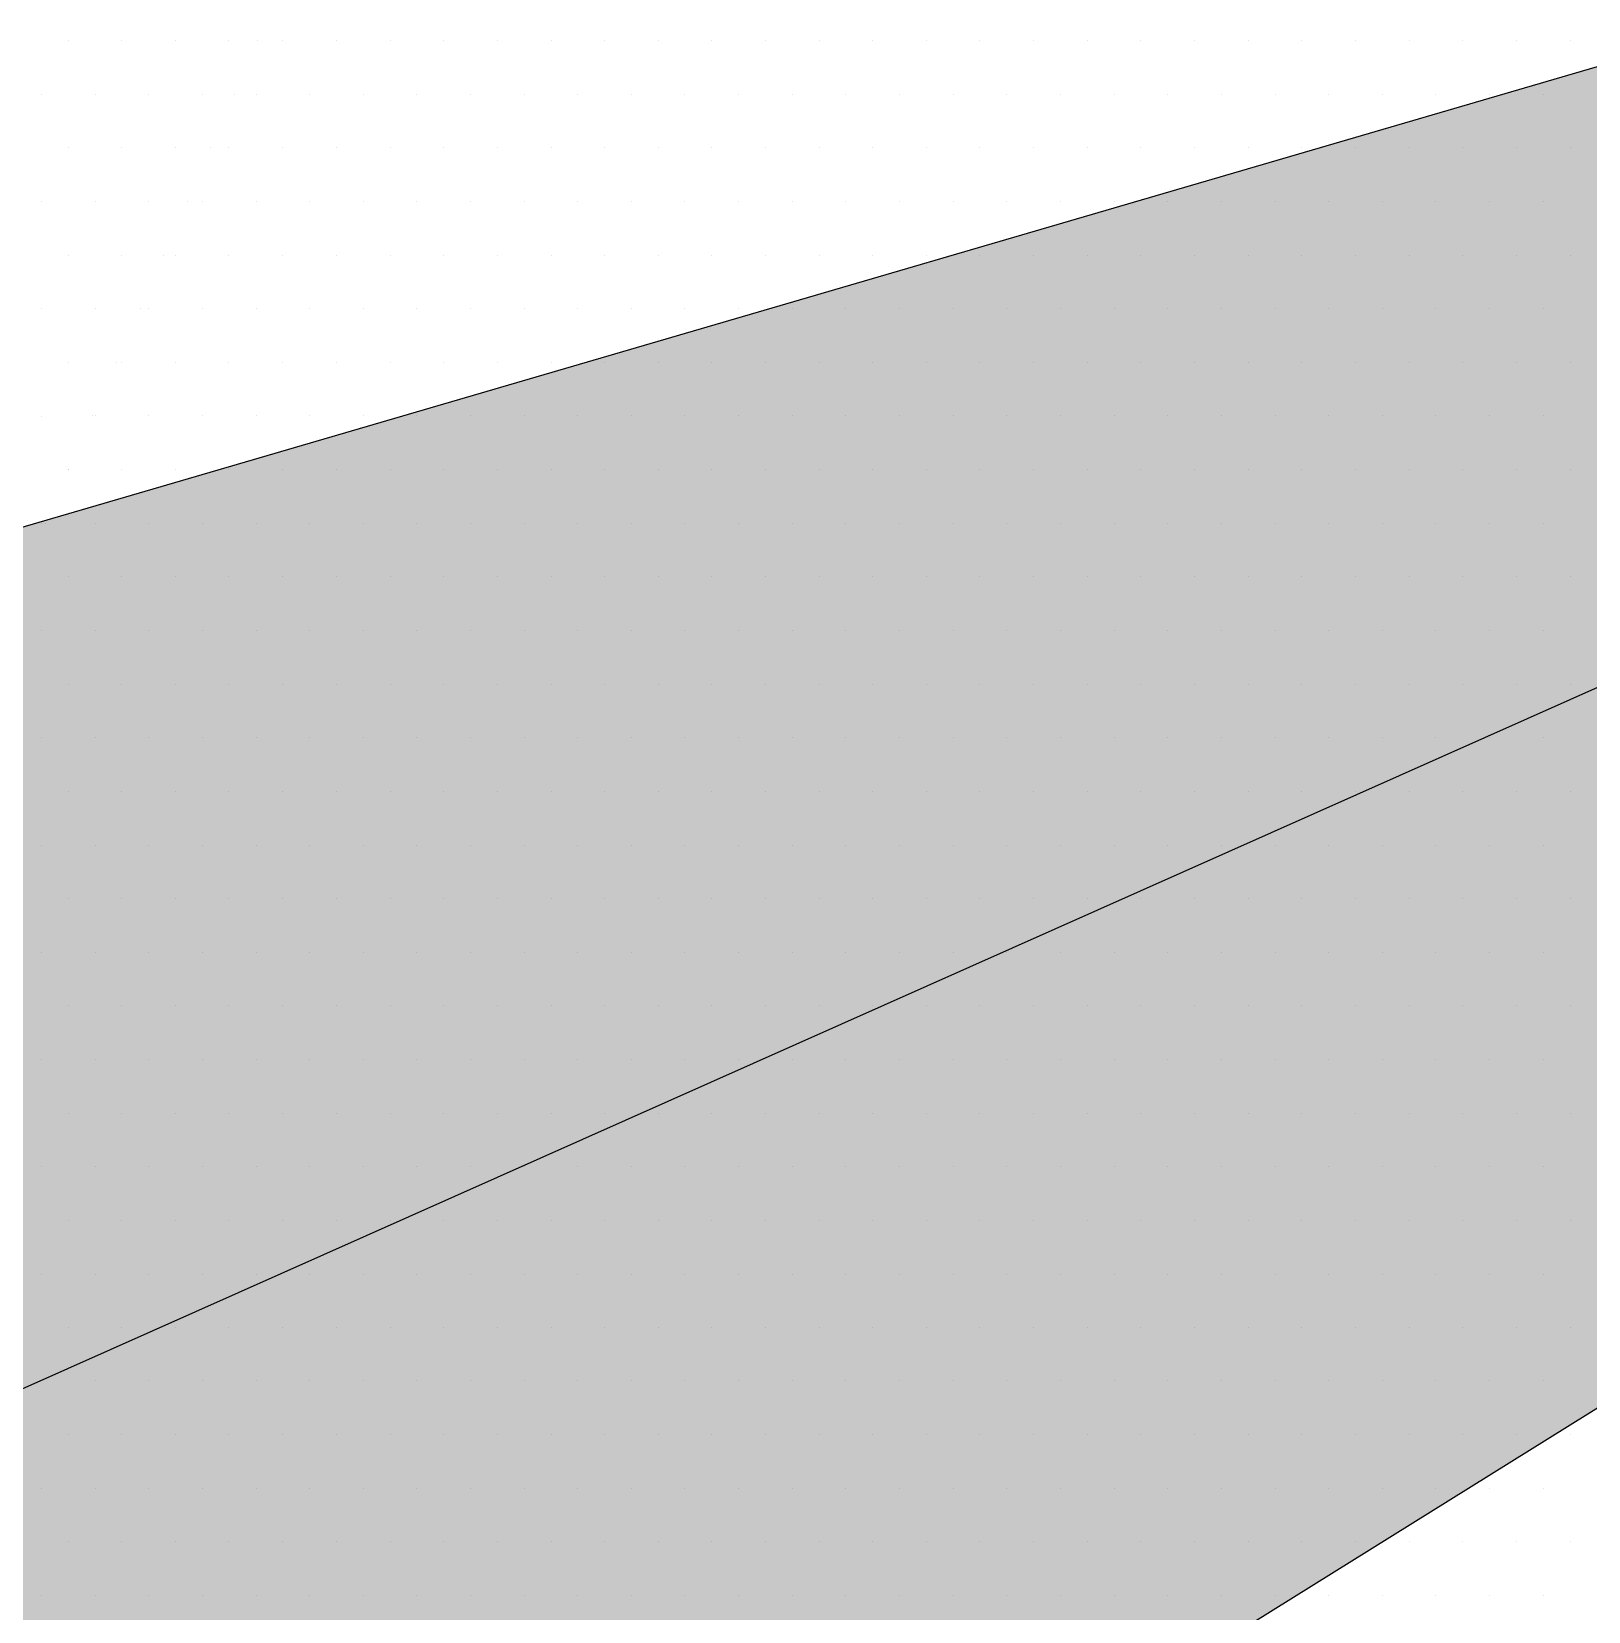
# Model space of a CAD drawing. Header units: metres. Extents: x 9606 to 9900, y 4805 to 4952.
# Drawn here: x 9865.875 to 9866.408, y 4853.066 to 4853.607 of the extents above; entities that cross this region are included whole.
import ezdxf

# ---------------------------------------------------------------- set-up
doc = ezdxf.new("R2010")
doc.units = ezdxf.units.M
doc.header["$LTSCALE"] = 2
doc.linetypes.add('CACHEX2', pattern=[0.75, 0.5, -0.25])
for name, color, linetype in [('CARTOUCHE', 7, 'Continuous'), ('LOGO', 4, 'Continuous'), ('rosace', 7, 'Continuous')]:
    doc.layers.add(name, color=color, linetype=linetype)

# ---------------------------------------------------------------- blocks, each defined once
blk = doc.blocks.new('A$C715108E3')
at = {"layer": 'LOGO', "color": 131}
for p, q in [((-4.2412, -8.1026), (-4.2412, -8.1026)), ((-4.1491, -8.1026), (-4.1491, -8.1026)), ((-4.0571, -8.1026), (-4.0571, -8.1026)), ((-3.9659, -8.1026), (-3.9659, -8.1026)), ((-3.9164, -8.1026), (-3.9164, -8.1026)), ((-3.8738, -8.1026), (-3.8738, -8.1026)), ((-3.782, -8.1026), (-3.782, -8.1026)), ((-3.6905, -8.1026), (-3.6905, -8.1026)), ((-3.5987, -8.1026), (-3.5987, -8.1026)), ((-3.5069, -8.1026), (-3.5069, -8.1026)), ((-3.415, -8.1026), (-3.415, -8.1026)), ((-3.3236, -8.1026), (-3.3236, -8.1026)), ((-3.2318, -8.1026), (-3.2318, -8.1026)), ((-3.1399, -8.1026), (-3.1399, -8.1026)), ((-3.0485, -8.1026), (-3.0485, -8.1026)), ((-2.9566, -8.1026), (-2.9566, -8.1026)), ((-2.8648, -8.1026), (-2.8648, -8.1026)), ((-2.7733, -8.1026), (-2.7733, -8.1026)), ((-2.6815, -8.1026), (-2.6815, -8.1026)), ((-2.5895, -8.1026), (-2.5895, -8.1026)), ((-2.4975, -8.1026), (-2.4975, -8.1026)), ((-2.4062, -8.1026), (-2.4062, -8.1026)), ((-2.3142, -8.1026), (-2.3142, -8.1026)), ((-2.2223, -8.1026), (-2.2223, -8.1026)), ((-2.1309, -8.1026), (-2.1309, -8.1026)), ((-2.0391, -8.1026), (-2.0391, -8.1026)), ((-1.9472, -8.1026), (-1.9472, -8.1026)), ((-1.8558, -8.1026), (-1.8558, -8.1026)), ((-1.7639, -8.1026), (-1.7639, -8.1026)), ((-1.6721, -8.1026), (-1.6721, -8.1026)), ((-4.2867, -8.1941), (-4.2867, -8.1941)), ((-4.1947, -8.1941), (-4.1947, -8.1941)), ((-4.1034, -8.1941), (-4.1034, -8.1941)), ((-4.0114, -8.1941), (-4.0114, -8.1941)), ((-3.9567, -8.1941), (-3.9567, -8.1941)), ((-3.9196, -8.1941), (-3.9196, -8.1941)), ((-3.8283, -8.1941), (-3.8283, -8.1941)), ((-3.7363, -8.1941), (-3.7363, -8.1941)), ((-3.6444, -8.1941), (-3.6444, -8.1941)), ((-3.5526, -8.1941), (-3.5526, -8.1941)), ((-3.4611, -8.1941), (-3.4611, -8.1941)), ((-3.3693, -8.1941), (-3.3693, -8.1941)), ((-3.2775, -8.1941), (-3.2775, -8.1941)), ((-3.186, -8.1941), (-3.186, -8.1941)), ((-3.0942, -8.1941), (-3.0942, -8.1941)), ((-3.0024, -8.1941), (-3.0024, -8.1941)), ((-2.9109, -8.1941), (-2.9109, -8.1941)), ((-2.8191, -8.1941), (-2.8191, -8.1941)), ((-2.727, -8.1941), (-2.727, -8.1941)), ((-2.6358, -8.1941), (-2.6358, -8.1941)), ((-2.5439, -8.1941), (-2.5439, -8.1941)), ((-2.4519, -8.1941), (-2.4519, -8.1941)), ((-2.3599, -8.1941), (-2.3599, -8.1941)), ((-2.2686, -8.1941), (-2.2686, -8.1941)), ((-2.1766, -8.1941), (-2.1766, -8.1941)), ((-2.085, -8.1941), (-2.085, -8.1941)), ((-1.9933, -8.1941), (-1.9933, -8.1941)), ((-1.9015, -8.1941), (-1.9015, -8.1941)), ((-1.8097, -8.1941), (-1.8097, -8.1941)), ((-1.7182, -8.1941), (-1.7182, -8.1941)), ((-4.2412, -8.2855), (-4.2412, -8.2855)), ((-4.1491, -8.2855), (-4.1491, -8.2855)), ((-4.0571, -8.2855), (-4.0571, -8.2855)), ((-3.997, -8.2855), (-3.997, -8.2855)), ((-3.9659, -8.2855), (-3.9659, -8.2855)), ((-3.8738, -8.2855), (-3.8738, -8.2855)), ((-3.782, -8.2855), (-3.782, -8.2855)), ((-3.6905, -8.2855), (-3.6905, -8.2855)), ((-3.5987, -8.2855), (-3.5987, -8.2855)), ((-3.5069, -8.2855), (-3.5069, -8.2855)), ((-3.415, -8.2855), (-3.415, -8.2855)), ((-3.3236, -8.2855), (-3.3236, -8.2855)), ((-3.2318, -8.2855), (-3.2318, -8.2855)), ((-3.1399, -8.2855), (-3.1399, -8.2855)), ((-3.0485, -8.2855), (-3.0485, -8.2855)), ((-2.9566, -8.2855), (-2.9566, -8.2855)), ((-2.8648, -8.2855), (-2.8648, -8.2855)), ((-2.7733, -8.2855), (-2.7733, -8.2855)), ((-2.6815, -8.2855), (-2.6815, -8.2855)), ((-2.5895, -8.2855), (-2.5895, -8.2855)), ((-2.4975, -8.2855), (-2.4975, -8.2855)), ((-2.4062, -8.2855), (-2.4062, -8.2855)), ((-2.3142, -8.2855), (-2.3142, -8.2855)), ((-2.2223, -8.2855), (-2.2223, -8.2855)), ((-2.1309, -8.2855), (-2.1309, -8.2855)), ((-2.0391, -8.2855), (-2.0391, -8.2855)), ((-1.9472, -8.2855), (-1.9472, -8.2855)), ((-1.8558, -8.2855), (-1.8558, -8.2855)), ((-1.7639, -8.2855), (-1.7639, -8.2855)), ((-1.6721, -8.2855), (-1.6721, -8.2855)), ((-4.2867, -8.3777), (-4.2867, -8.3777)), ((-4.1947, -8.3777), (-4.1947, -8.3777)), ((-4.1034, -8.3777), (-4.1034, -8.3777)), ((-4.0374, -8.3777), (-4.0374, -8.3777)), ((-4.0116, -8.3777), (-4.0116, -8.3777)), ((-3.9196, -8.3777), (-3.9196, -8.3777)), ((-3.8283, -8.3777), (-3.8283, -8.3777)), ((-3.7363, -8.3777), (-3.7363, -8.3777)), ((-3.6444, -8.3777), (-3.6444, -8.3777)), ((-3.5526, -8.3777), (-3.5526, -8.3777)), ((-3.4611, -8.3777), (-3.4611, -8.3777)), ((-3.3693, -8.3777), (-3.3693, -8.3777)), ((-3.2775, -8.3777), (-3.2775, -8.3777)), ((-3.186, -8.3777), (-3.186, -8.3777)), ((-3.0942, -8.3777), (-3.0942, -8.3777)), ((-3.0024, -8.3777), (-3.0024, -8.3777)), ((-2.9109, -8.3777), (-2.9109, -8.3777)), ((-2.8191, -8.3777), (-2.8191, -8.3777)), ((-2.727, -8.3777), (-2.727, -8.3777)), ((-2.6358, -8.3777), (-2.6358, -8.3777)), ((-2.5439, -8.3777), (-2.5439, -8.3777)), ((-2.4519, -8.3777), (-2.4519, -8.3777)), ((-2.3599, -8.3777), (-2.3599, -8.3777)), ((-2.2686, -8.3777), (-2.2686, -8.3777)), ((-2.1766, -8.3777), (-2.1766, -8.3777)), ((-2.085, -8.3777), (-2.085, -8.3777)), ((-1.9933, -8.3777), (-1.9933, -8.3777)), ((-1.9015, -8.3777), (-1.9015, -8.3777)), ((-1.8097, -8.3777), (-1.8097, -8.3777)), ((-1.7182, -8.3777), (-1.7182, -8.3777)), ((-4.2412, -8.4692), (-4.2412, -8.4692)), ((-4.1491, -8.4692), (-4.1491, -8.4692)), ((-4.0779, -8.4692), (-4.0779, -8.4692)), ((-4.0571, -8.4692), (-4.0571, -8.4692)), ((-3.9659, -8.4692), (-3.9659, -8.4692)), ((-3.8738, -8.4692), (-3.8738, -8.4692)), ((-3.782, -8.4692), (-3.782, -8.4692)), ((-3.6905, -8.4692), (-3.6905, -8.4692)), ((-3.5987, -8.4692), (-3.5987, -8.4692)), ((-3.5069, -8.4692), (-3.5069, -8.4692)), ((-3.415, -8.4692), (-3.415, -8.4692)), ((-3.3236, -8.4692), (-3.3236, -8.4692)), ((-3.2318, -8.4692), (-3.2318, -8.4692)), ((-3.1399, -8.4692), (-3.1399, -8.4692)), ((-3.0485, -8.4692), (-3.0485, -8.4692)), ((-2.9566, -8.4692), (-2.9566, -8.4692)), ((-2.8648, -8.4692), (-2.8648, -8.4692)), ((-2.7733, -8.4692), (-2.7733, -8.4692)), ((-2.6815, -8.4692), (-2.6815, -8.4692)), ((-2.5895, -8.4692), (-2.5895, -8.4692)), ((-2.4975, -8.4692), (-2.4975, -8.4692)), ((-2.4062, -8.4692), (-2.4062, -8.4692)), ((-2.3142, -8.4692), (-2.3142, -8.4692)), ((-2.2223, -8.4692), (-2.2223, -8.4692)), ((-2.1309, -8.4692), (-2.1309, -8.4692)), ((-2.0391, -8.4692), (-2.0391, -8.4692)), ((-1.9472, -8.4692), (-1.9472, -8.4692)), ((-1.8558, -8.4692), (-1.8558, -8.4692)), ((-1.7639, -8.4692), (-1.7639, -8.4692)), ((-1.6721, -8.4692), (-1.6721, -8.4692)), ((-4.2867, -8.5607), (-4.2867, -8.5607)), ((-4.1947, -8.5607), (-4.1947, -8.5607)), ((-4.118, -8.5607), (-4.118, -8.5607)), ((-4.1036, -8.5607), (-4.1036, -8.5607)), ((-4.0116, -8.5607), (-4.0116, -8.5607)), ((-3.9196, -8.5607), (-3.9196, -8.5607)), ((-3.8283, -8.5607), (-3.8283, -8.5607)), ((-3.7363, -8.5607), (-3.7363, -8.5607)), ((-3.6444, -8.5607), (-3.6444, -8.5607)), ((-3.5526, -8.5607), (-3.5526, -8.5607)), ((-3.4611, -8.5607), (-3.4611, -8.5607)), ((-3.3693, -8.5607), (-3.3693, -8.5607)), ((-3.2775, -8.5607), (-3.2775, -8.5607)), ((-3.186, -8.5607), (-3.186, -8.5607)), ((-3.0942, -8.5607), (-3.0942, -8.5607)), ((-3.0024, -8.5607), (-3.0024, -8.5607)), ((-2.9109, -8.5607), (-2.9109, -8.5607)), ((-2.8191, -8.5607), (-2.8191, -8.5607)), ((-2.727, -8.5607), (-2.727, -8.5607)), ((-2.6358, -8.5607), (-2.6358, -8.5607)), ((-2.5439, -8.5607), (-2.5439, -8.5607)), ((-2.4519, -8.5607), (-2.4519, -8.5607)), ((-2.3599, -8.5607), (-2.3599, -8.5607)), ((-2.2686, -8.5607), (-2.2686, -8.5607)), ((-2.1766, -8.5607), (-2.1766, -8.5607)), ((-2.085, -8.5607), (-2.085, -8.5607)), ((-1.9933, -8.5607), (-1.9933, -8.5607)), ((-1.9015, -8.5607), (-1.9015, -8.5607)), ((-1.8097, -8.5607), (-1.8097, -8.5607)), ((-1.7182, -8.5607), (-1.7182, -8.5607)), ((-4.2412, -8.6529), (-4.2412, -8.6529)), ((-4.1589, -8.6529), (-4.1589, -8.6529)), ((-4.1491, -8.6529), (-4.1491, -8.6529)), ((-4.0571, -8.6529), (-4.0571, -8.6529)), ((-3.9659, -8.6529), (-3.9659, -8.6529)), ((-3.8738, -8.6529), (-3.8738, -8.6529)), ((-3.782, -8.6529), (-3.782, -8.6529)), ((-3.6905, -8.6529), (-3.6905, -8.6529)), ((-3.5987, -8.6529), (-3.5987, -8.6529)), ((-3.5069, -8.6529), (-3.5069, -8.6529)), ((-3.415, -8.6529), (-3.415, -8.6529)), ((-3.3236, -8.6529), (-3.3236, -8.6529)), ((-3.2318, -8.6529), (-3.2318, -8.6529)), ((-3.1399, -8.6529), (-3.1399, -8.6529)), ((-3.0485, -8.6529), (-3.0485, -8.6529)), ((-2.9566, -8.6529), (-2.9566, -8.6529)), ((-2.8648, -8.6529), (-2.8648, -8.6529)), ((-2.7733, -8.6529), (-2.7733, -8.6529)), ((-2.6815, -8.6529), (-2.6815, -8.6529)), ((-2.5895, -8.6529), (-2.5895, -8.6529)), ((-2.4975, -8.6529), (-2.4975, -8.6529)), ((-2.4062, -8.6529), (-2.4062, -8.6529)), ((-2.3142, -8.6529), (-2.3142, -8.6529)), ((-2.2223, -8.6529), (-2.2223, -8.6529)), ((-2.1309, -8.6529), (-2.1309, -8.6529)), ((-2.0391, -8.6529), (-2.0391, -8.6529)), ((-1.9472, -8.6529), (-1.9472, -8.6529)), ((-1.8558, -8.6529), (-1.8558, -8.6529)), ((-1.7639, -8.6529), (-1.7639, -8.6529)), ((-1.6721, -8.6529), (-1.6721, -8.6529)), ((-4.2867, -8.7445), (-4.2867, -8.7445)), ((-4.1992, -8.7443), (-4.1992, -8.7443)), ((-4.1947, -8.7443), (-4.1947, -8.7443)), ((-4.1036, -8.7443), (-4.1036, -8.7443)), ((-4.0116, -8.7443), (-4.0116, -8.7443)), ((-3.9196, -8.7443), (-3.9196, -8.7443)), ((-3.8283, -8.7443), (-3.8283, -8.7443)), ((-3.7363, -8.7443), (-3.7363, -8.7443)), ((-3.6444, -8.7443), (-3.6444, -8.7443)), ((-3.5526, -8.7443), (-3.5526, -8.7443)), ((-3.4611, -8.7443), (-3.4611, -8.7443)), ((-3.3693, -8.7443), (-3.3693, -8.7443)), ((-3.2775, -8.7443), (-3.2775, -8.7443)), ((-3.186, -8.7443), (-3.186, -8.7443)), ((-3.0942, -8.7443), (-3.0942, -8.7443)), ((-3.0024, -8.7443), (-3.0024, -8.7443)), ((-2.9109, -8.7443), (-2.9109, -8.7443)), ((-2.8191, -8.7443), (-2.8191, -8.7443)), ((-2.727, -8.7443), (-2.727, -8.7443)), ((-2.6358, -8.7443), (-2.6358, -8.7443)), ((-2.5439, -8.7443), (-2.5439, -8.7443)), ((-2.4519, -8.7443), (-2.4519, -8.7443)), ((-2.3599, -8.7443), (-2.3599, -8.7443)), ((-2.2686, -8.7443), (-2.2686, -8.7443)), ((-2.1766, -8.7443), (-2.1766, -8.7443)), ((-2.085, -8.7443), (-2.085, -8.7443)), ((-1.9933, -8.7443), (-1.9933, -8.7443)), ((-1.9015, -8.7443), (-1.9015, -8.7443)), ((-1.8097, -8.7443), (-1.8097, -8.7443)), ((-1.7182, -8.7443), (-1.7182, -8.7443)), ((-4.2412, -8.8356), (-4.2412, -8.8356)), ((-4.24, -8.8356), (-4.24, -8.8356)), ((-4.1491, -8.8356), (-4.1491, -8.8356)), ((-4.0571, -8.8356), (-4.0571, -8.8356)), ((-3.9659, -8.8356), (-3.9659, -8.8356)), ((-3.8738, -8.8356), (-3.8738, -8.8356)), ((-3.782, -8.8356), (-3.782, -8.8356)), ((-3.6905, -8.8356), (-3.6905, -8.8356)), ((-3.5987, -8.8356), (-3.5987, -8.8356)), ((-3.5069, -8.8356), (-3.5069, -8.8356)), ((-3.415, -8.8356), (-3.415, -8.8356)), ((-3.3236, -8.8356), (-3.3236, -8.8356)), ((-3.2318, -8.8356), (-3.2318, -8.8356)), ((-3.1399, -8.8356), (-3.1399, -8.8356)), ((-3.0485, -8.8356), (-3.0485, -8.8356)), ((-2.9566, -8.8356), (-2.9566, -8.8356)), ((-2.8648, -8.8356), (-2.8648, -8.8356)), ((-2.7733, -8.8356), (-2.7733, -8.8356)), ((-2.6815, -8.8356), (-2.6815, -8.8356)), ((-2.5895, -8.8356), (-2.5895, -8.8356)), ((-2.4975, -8.8356), (-2.4975, -8.8356)), ((-2.4062, -8.8356), (-2.4062, -8.8356)), ((-2.3142, -8.8356), (-2.3142, -8.8356)), ((-2.2223, -8.8356), (-2.2223, -8.8356)), ((-2.1309, -8.8356), (-2.1309, -8.8356)), ((-2.0391, -8.8356), (-2.0391, -8.8356)), ((-1.9472, -8.8356), (-1.9472, -8.8356)), ((-1.8558, -8.8356), (-1.8558, -8.8356)), ((-1.7639, -8.8356), (-1.7639, -8.8356)), ((-1.6721, -8.8356), (-1.6721, -8.8356)), ((-4.2867, -8.9282), (-4.2867, -8.9282)), ((-4.2801, -8.928), (-4.2801, -8.928)), ((-4.1947, -8.928), (-4.1947, -8.928)), ((-4.1036, -8.928), (-4.1036, -8.928)), ((-4.0116, -8.928), (-4.0116, -8.928)), ((-3.9196, -8.928), (-3.9196, -8.928)), ((-3.8283, -8.928), (-3.8283, -8.928)), ((-3.7363, -8.928), (-3.7363, -8.928)), ((-3.6444, -8.928), (-3.6444, -8.928)), ((-3.5526, -8.928), (-3.5526, -8.928)), ((-3.4611, -8.928), (-3.4611, -8.928)), ((-3.3693, -8.928), (-3.3693, -8.928)), ((-3.2775, -8.928), (-3.2775, -8.928)), ((-3.186, -8.928), (-3.186, -8.928)), ((-3.0942, -8.928), (-3.0942, -8.928)), ((-3.0024, -8.928), (-3.0024, -8.928)), ((-2.9109, -8.928), (-2.9109, -8.928)), ((-2.8191, -8.928), (-2.8191, -8.928)), ((-2.727, -8.928), (-2.727, -8.928)), ((-2.6358, -8.928), (-2.6358, -8.928)), ((-2.5439, -8.928), (-2.5439, -8.928)), ((-2.4519, -8.928), (-2.4519, -8.928)), ((-2.3599, -8.928), (-2.3599, -8.928)), ((-2.2686, -8.928), (-2.2686, -8.928)), ((-2.1766, -8.928), (-2.1766, -8.928)), ((-2.085, -8.928), (-2.085, -8.928)), ((-1.9933, -8.928), (-1.9933, -8.928)), ((-1.9015, -8.928), (-1.9015, -8.928)), ((-1.8097, -8.928), (-1.8097, -8.928)), ((-1.7182, -8.928), (-1.7182, -8.928)), ((-4.2412, -9.0196), (-4.2412, -9.0196)), ((-4.1491, -9.0196), (-4.1491, -9.0196)), ((-4.0571, -9.0196), (-4.0571, -9.0196)), ((-3.9659, -9.0196), (-3.9659, -9.0196)), ((-3.8738, -9.0196), (-3.8738, -9.0196)), ((-3.782, -9.0196), (-3.782, -9.0196)), ((-3.6905, -9.0196), (-3.6905, -9.0196)), ((-3.5987, -9.0196), (-3.5987, -9.0196)), ((-3.5069, -9.0196), (-3.5069, -9.0196)), ((-3.415, -9.0196), (-3.415, -9.0196)), ((-3.3236, -9.0196), (-3.3236, -9.0196)), ((-3.2318, -9.0196), (-3.2318, -9.0196)), ((-3.1399, -9.0196), (-3.1399, -9.0196)), ((-3.0485, -9.0196), (-3.0485, -9.0196)), ((-2.9566, -9.0196), (-2.9566, -9.0196)), ((-2.8648, -9.0196), (-2.8648, -9.0196)), ((-2.7733, -9.0196), (-2.7733, -9.0196)), ((-2.6815, -9.0196), (-2.6815, -9.0196)), ((-2.5895, -9.0196), (-2.5895, -9.0196)), ((-2.4975, -9.0196), (-2.4975, -9.0196)), ((-2.4062, -9.0196), (-2.4062, -9.0196)), ((-2.3142, -9.0196), (-2.3142, -9.0196)), ((-2.2223, -9.0196), (-2.2223, -9.0196)), ((-2.1309, -9.0196), (-2.1309, -9.0196)), ((-2.0391, -9.0196), (-2.0391, -9.0196)), ((-1.9472, -9.0196), (-1.9472, -9.0196)), ((-1.8558, -9.0196), (-1.8558, -9.0196)), ((-1.7639, -9.0196), (-1.7639, -9.0196)), ((-1.6721, -9.0196), (-1.6721, -9.0196)), ((-4.2867, -9.1109), (-4.2867, -9.1109)), ((-4.1947, -9.1109), (-4.1947, -9.1109)), ((-4.1036, -9.1109), (-4.1036, -9.1109)), ((-4.0116, -9.1109), (-4.0116, -9.1109)), ((-3.9196, -9.1109), (-3.9196, -9.1109)), ((-3.8283, -9.1109), (-3.8283, -9.1109)), ((-3.7363, -9.1109), (-3.7363, -9.1109)), ((-3.6444, -9.1109), (-3.6444, -9.1109)), ((-3.5526, -9.1109), (-3.5526, -9.1109)), ((-3.4611, -9.1109), (-3.4611, -9.1109)), ((-3.3693, -9.1109), (-3.3693, -9.1109)), ((-3.2775, -9.1109), (-3.2775, -9.1109)), ((-3.186, -9.1109), (-3.186, -9.1109)), ((-3.0942, -9.1109), (-3.0942, -9.1109)), ((-3.0024, -9.1109), (-3.0024, -9.1109)), ((-2.9109, -9.1109), (-2.9109, -9.1109)), ((-2.8191, -9.1109), (-2.8191, -9.1109)), ((-2.727, -9.1109), (-2.727, -9.1109)), ((-2.6358, -9.1109), (-2.6358, -9.1109)), ((-2.5439, -9.1109), (-2.5439, -9.1109)), ((-2.4519, -9.1109), (-2.4519, -9.1109)), ((-2.3599, -9.1109), (-2.3599, -9.1109)), ((-2.2686, -9.1109), (-2.2686, -9.1109)), ((-2.1766, -9.1109), (-2.1766, -9.1109)), ((-2.085, -9.1109), (-2.085, -9.1109)), ((-1.9933, -9.1109), (-1.9933, -9.1109)), ((-1.9015, -9.1109), (-1.9015, -9.1109)), ((-1.8097, -9.1109), (-1.8097, -9.1109)), ((-1.7182, -9.1109), (-1.7182, -9.1109)), ((-4.2412, -9.2033), (-4.2412, -9.2033)), ((-4.1491, -9.2033), (-4.1491, -9.2033)), ((-4.0571, -9.2033), (-4.0571, -9.2033)), ((-3.9659, -9.2033), (-3.9659, -9.2033)), ((-3.8738, -9.2033), (-3.8738, -9.2033)), ((-3.782, -9.2033), (-3.782, -9.2033)), ((-3.6905, -9.2033), (-3.6905, -9.2033)), ((-3.5987, -9.2033), (-3.5987, -9.2033)), ((-3.5069, -9.2033), (-3.5069, -9.2033)), ((-3.415, -9.2033), (-3.415, -9.2033)), ((-3.3236, -9.2033), (-3.3236, -9.2033)), ((-3.2318, -9.2033), (-3.2318, -9.2033)), ((-3.1399, -9.2033), (-3.1399, -9.2033)), ((-3.0485, -9.2033), (-3.0485, -9.2033)), ((-2.9566, -9.2033), (-2.9566, -9.2033)), ((-2.8648, -9.2033), (-2.8648, -9.2033)), ((-2.7733, -9.2033), (-2.7733, -9.2033)), ((-2.6815, -9.2033), (-2.6815, -9.2033)), ((-2.5895, -9.2033), (-2.5895, -9.2033)), ((-2.4975, -9.2033), (-2.4975, -9.2033)), ((-2.4062, -9.2033), (-2.4062, -9.2033)), ((-2.3142, -9.2033), (-2.3142, -9.2033)), ((-2.2223, -9.2033), (-2.2223, -9.2033)), ((-2.1309, -9.2033), (-2.1309, -9.2033)), ((-2.0391, -9.2033), (-2.0391, -9.2033)), ((-1.9472, -9.2033), (-1.9472, -9.2033)), ((-1.8558, -9.2033), (-1.8558, -9.2033)), ((-1.7639, -9.2033), (-1.7639, -9.2033)), ((-1.6721, -9.2033), (-1.6721, -9.2033)), ((-4.2867, -9.2946), (-4.2867, -9.2946)), ((-4.1947, -9.2946), (-4.1947, -9.2946)), ((-4.1036, -9.2946), (-4.1036, -9.2946)), ((-4.0116, -9.2946), (-4.0116, -9.2946)), ((-3.9196, -9.2946), (-3.9196, -9.2946)), ((-3.8283, -9.2946), (-3.8283, -9.2946)), ((-3.7363, -9.2946), (-3.7363, -9.2946)), ((-3.6444, -9.2946), (-3.6444, -9.2946)), ((-3.5526, -9.2946), (-3.5526, -9.2946)), ((-3.4611, -9.2946), (-3.4611, -9.2946)), ((-3.3693, -9.2946), (-3.3693, -9.2946)), ((-3.2775, -9.2946), (-3.2775, -9.2946)), ((-3.186, -9.2946), (-3.186, -9.2946)), ((-3.0942, -9.2946), (-3.0942, -9.2946)), ((-3.0024, -9.2946), (-3.0024, -9.2946)), ((-2.9109, -9.2946), (-2.9109, -9.2946)), ((-2.8191, -9.2946), (-2.8191, -9.2946)), ((-2.727, -9.2946), (-2.727, -9.2946)), ((-2.6358, -9.2946), (-2.6358, -9.2946)), ((-2.5439, -9.2946), (-2.5439, -9.2946)), ((-2.4519, -9.2946), (-2.4519, -9.2946)), ((-2.3599, -9.2946), (-2.3599, -9.2946)), ((-2.2686, -9.2946), (-2.2686, -9.2946)), ((-2.1766, -9.2946), (-2.1766, -9.2946)), ((-2.085, -9.2946), (-2.085, -9.2946)), ((-1.9933, -9.2946), (-1.9933, -9.2946)), ((-1.9015, -9.2946), (-1.9015, -9.2946)), ((-1.8097, -9.2946), (-1.8097, -9.2946)), ((-1.7182, -9.2946), (-1.7182, -9.2946)), ((-4.2412, -9.387), (-4.2412, -9.387)), ((-4.1491, -9.387), (-4.1491, -9.387)), ((-4.0571, -9.387), (-4.0571, -9.387)), ((-3.9659, -9.387), (-3.9659, -9.387)), ((-3.8738, -9.387), (-3.8738, -9.387)), ((-3.782, -9.387), (-3.782, -9.387)), ((-3.6905, -9.387), (-3.6905, -9.387)), ((-3.5987, -9.387), (-3.5987, -9.387)), ((-3.5069, -9.387), (-3.5069, -9.387)), ((-3.415, -9.387), (-3.415, -9.387)), ((-3.3236, -9.387), (-3.3236, -9.387)), ((-3.2318, -9.387), (-3.2318, -9.387)), ((-3.1399, -9.387), (-3.1399, -9.387)), ((-3.0485, -9.387), (-3.0485, -9.387)), ((-2.9566, -9.387), (-2.9566, -9.387)), ((-2.8648, -9.387), (-2.8648, -9.387)), ((-2.7733, -9.387), (-2.7733, -9.387)), ((-2.6815, -9.387), (-2.6815, -9.387)), ((-2.5895, -9.387), (-2.5895, -9.387)), ((-2.4975, -9.387), (-2.4975, -9.387)), ((-2.4062, -9.387), (-2.4062, -9.387)), ((-2.3142, -9.387), (-2.3142, -9.387)), ((-2.2223, -9.387), (-2.2223, -9.387)), ((-2.1309, -9.387), (-2.1309, -9.387)), ((-2.0391, -9.387), (-2.0391, -9.387)), ((-1.9472, -9.387), (-1.9472, -9.387)), ((-1.8558, -9.387), (-1.8558, -9.387)), ((-1.7639, -9.387), (-1.7639, -9.387)), ((-1.6721, -9.387), (-1.6721, -9.387)), ((-4.2867, -9.4786), (-4.2867, -9.4786)), ((-4.1947, -9.4786), (-4.1947, -9.4786)), ((-4.1036, -9.4786), (-4.1036, -9.4786)), ((-4.0116, -9.4786), (-4.0116, -9.4786)), ((-3.9196, -9.4786), (-3.9196, -9.4786)), ((-3.8283, -9.4786), (-3.8283, -9.4786)), ((-3.7363, -9.4786), (-3.7363, -9.4786)), ((-3.6444, -9.4786), (-3.6444, -9.4786)), ((-3.5526, -9.4786), (-3.5526, -9.4786)), ((-3.4611, -9.4786), (-3.4611, -9.4786)), ((-3.3693, -9.4786), (-3.3693, -9.4786)), ((-3.2775, -9.4786), (-3.2775, -9.4786)), ((-3.186, -9.4786), (-3.186, -9.4786)), ((-3.0942, -9.4786), (-3.0942, -9.4786)), ((-3.0024, -9.4786), (-3.0024, -9.4786)), ((-2.9109, -9.4786), (-2.9109, -9.4786)), ((-2.8191, -9.4786), (-2.8191, -9.4786)), ((-2.727, -9.4786), (-2.727, -9.4786)), ((-2.6358, -9.4786), (-2.6358, -9.4786)), ((-2.5439, -9.4786), (-2.5439, -9.4786)), ((-2.4519, -9.4786), (-2.4519, -9.4786)), ((-2.3599, -9.4786), (-2.3599, -9.4786)), ((-2.2686, -9.4786), (-2.2686, -9.4786)), ((-2.1766, -9.4786), (-2.1766, -9.4786)), ((-2.085, -9.4786), (-2.085, -9.4786)), ((-1.9933, -9.4786), (-1.9933, -9.4786)), ((-1.9015, -9.4786), (-1.9015, -9.4786)), ((-1.8097, -9.4786), (-1.8097, -9.4786)), ((-1.7182, -9.4786), (-1.7182, -9.4786)), ((-4.2412, -9.5699), (-4.2412, -9.5699)), ((-4.1491, -9.5699), (-4.1491, -9.5699)), ((-4.0571, -9.5699), (-4.0571, -9.5699)), ((-3.9659, -9.5699), (-3.9659, -9.5699)), ((-3.8738, -9.5699), (-3.8738, -9.5699)), ((-3.782, -9.5699), (-3.782, -9.5699)), ((-3.6905, -9.5699), (-3.6905, -9.5699)), ((-3.5987, -9.5699), (-3.5987, -9.5699)), ((-3.5069, -9.5699), (-3.5069, -9.5699)), ((-3.415, -9.5699), (-3.415, -9.5699)), ((-3.3236, -9.5699), (-3.3236, -9.5699)), ((-3.2318, -9.5699), (-3.2318, -9.5699)), ((-3.1399, -9.5699), (-3.1399, -9.5699)), ((-3.0485, -9.5699), (-3.0485, -9.5699)), ((-2.9566, -9.5699), (-2.9566, -9.5699)), ((-2.8648, -9.5699), (-2.8648, -9.5699)), ((-2.7733, -9.5699), (-2.7733, -9.5699)), ((-2.6815, -9.5699), (-2.6815, -9.5699)), ((-2.5895, -9.5699), (-2.5895, -9.5699)), ((-2.4975, -9.5699), (-2.4975, -9.5699)), ((-2.4062, -9.5699), (-2.4062, -9.5699)), ((-2.3142, -9.5699), (-2.3142, -9.5699)), ((-2.2223, -9.5699), (-2.2223, -9.5699)), ((-2.1309, -9.5699), (-2.1309, -9.5699)), ((-2.0391, -9.5699), (-2.0391, -9.5699)), ((-1.9472, -9.5699), (-1.9472, -9.5699)), ((-1.8558, -9.5699), (-1.8558, -9.5699)), ((-1.7639, -9.5699), (-1.7639, -9.5699)), ((-1.6721, -9.5699), (-1.6721, -9.5699)), ((-4.2867, -9.6623), (-4.2867, -9.6623)), ((-4.1947, -9.6623), (-4.1947, -9.6623)), ((-4.1036, -9.6623), (-4.1036, -9.6623)), ((-4.0116, -9.6623), (-4.0116, -9.6623)), ((-3.9196, -9.6623), (-3.9196, -9.6623)), ((-3.8283, -9.6623), (-3.8283, -9.6623)), ((-3.7363, -9.6623), (-3.7363, -9.6623)), ((-3.6444, -9.6623), (-3.6444, -9.6623)), ((-3.5526, -9.6623), (-3.5526, -9.6623)), ((-3.4611, -9.6623), (-3.4611, -9.6623)), ((-3.3693, -9.6623), (-3.3693, -9.6623)), ((-3.2775, -9.6623), (-3.2775, -9.6623)), ((-3.186, -9.6623), (-3.186, -9.6623)), ((-3.0942, -9.6623), (-3.0942, -9.6623)), ((-3.0024, -9.6623), (-3.0024, -9.6623)), ((-2.9109, -9.6623), (-2.9109, -9.6623)), ((-2.8191, -9.6623), (-2.8191, -9.6623)), ((-2.727, -9.6623), (-2.727, -9.6623)), ((-2.6358, -9.6623), (-2.6358, -9.6623)), ((-2.5439, -9.6623), (-2.5439, -9.6623)), ((-2.4519, -9.6623), (-2.4519, -9.6623)), ((-2.3599, -9.6623), (-2.3599, -9.6623)), ((-2.2686, -9.6623), (-2.2686, -9.6623)), ((-2.1766, -9.6623), (-2.1766, -9.6623)), ((-2.085, -9.6623), (-2.085, -9.6623)), ((-1.9933, -9.6623), (-1.9933, -9.6623)), ((-1.9015, -9.6623), (-1.9015, -9.6623)), ((-1.8097, -9.6623), (-1.8097, -9.6623)), ((-1.7182, -9.6623), (-1.7182, -9.6623)), ((-4.2412, -9.7535), (-4.2412, -9.7535)), ((-4.1491, -9.7535), (-4.1491, -9.7535)), ((-4.0571, -9.7535), (-4.0571, -9.7535)), ((-3.9659, -9.7535), (-3.9659, -9.7535)), ((-3.8738, -9.7535), (-3.8738, -9.7535)), ((-3.782, -9.7535), (-3.782, -9.7535)), ((-3.6905, -9.7535), (-3.6905, -9.7535)), ((-3.5987, -9.7535), (-3.5987, -9.7535)), ((-3.5069, -9.7535), (-3.5069, -9.7535)), ((-3.415, -9.7535), (-3.415, -9.7535)), ((-3.3236, -9.7535), (-3.3236, -9.7535)), ((-3.2318, -9.7535), (-3.2318, -9.7535)), ((-3.1399, -9.7535), (-3.1399, -9.7535)), ((-3.0485, -9.7535), (-3.0485, -9.7535)), ((-2.9566, -9.7535), (-2.9566, -9.7535)), ((-2.8648, -9.7535), (-2.8648, -9.7535)), ((-2.7733, -9.7535), (-2.7733, -9.7535)), ((-2.6815, -9.7535), (-2.6815, -9.7535)), ((-2.5895, -9.7535), (-2.5895, -9.7535)), ((-2.4975, -9.7535), (-2.4975, -9.7535)), ((-2.4062, -9.7535), (-2.4062, -9.7535)), ((-2.3142, -9.7535), (-2.3142, -9.7535)), ((-2.2223, -9.7535), (-2.2223, -9.7535)), ((-2.1309, -9.7535), (-2.1309, -9.7535)), ((-2.0391, -9.7535), (-2.0391, -9.7535)), ((-1.9472, -9.7535), (-1.9472, -9.7535)), ((-1.8558, -9.7535), (-1.8558, -9.7535)), ((-1.7639, -9.7535), (-1.7639, -9.7535)), ((-1.6721, -9.7535), (-1.6721, -9.7535)), ((-4.2867, -9.8452), (-4.2867, -9.8452)), ((-4.1947, -9.8452), (-4.1947, -9.8452)), ((-4.1036, -9.8452), (-4.1036, -9.8452)), ((-4.0116, -9.8452), (-4.0116, -9.8452)), ((-3.9196, -9.8452), (-3.9196, -9.8452)), ((-3.8283, -9.8452), (-3.8283, -9.8452)), ((-3.7363, -9.8452), (-3.7363, -9.8452)), ((-3.6444, -9.8452), (-3.6444, -9.8452)), ((-3.5526, -9.8452), (-3.5526, -9.8452)), ((-3.4611, -9.8452), (-3.4611, -9.8452)), ((-3.3693, -9.8452), (-3.3693, -9.8452)), ((-3.2775, -9.8452), (-3.2775, -9.8452)), ((-3.186, -9.8452), (-3.186, -9.8452)), ((-3.0942, -9.8452), (-3.0942, -9.8452)), ((-3.0024, -9.8452), (-3.0024, -9.8452)), ((-2.9109, -9.8452), (-2.9109, -9.8452)), ((-2.8191, -9.8452), (-2.8191, -9.8452)), ((-2.727, -9.8452), (-2.727, -9.8452)), ((-2.6358, -9.8452), (-2.6358, -9.8452)), ((-2.5439, -9.8452), (-2.5439, -9.8452)), ((-2.4519, -9.8452), (-2.4519, -9.8452)), ((-2.3599, -9.8452), (-2.3599, -9.8452)), ((-2.2686, -9.8452), (-2.2686, -9.8452)), ((-2.1766, -9.8452), (-2.1766, -9.8452)), ((-2.085, -9.8452), (-2.085, -9.8452)), ((-1.9933, -9.8452), (-1.9933, -9.8452)), ((-1.9015, -9.8452), (-1.9015, -9.8452)), ((-1.8097, -9.8452), (-1.8097, -9.8452)), ((-1.7182, -9.8452), (-1.7182, -9.8452)), ((-4.2412, -9.9374), (-4.2412, -9.9374)), ((-4.1491, -9.9374), (-4.1491, -9.9374)), ((-4.0571, -9.9374), (-4.0571, -9.9374)), ((-3.9659, -9.9374), (-3.9659, -9.9374)), ((-3.8738, -9.9374), (-3.8738, -9.9374)), ((-3.782, -9.9374), (-3.782, -9.9374)), ((-3.6905, -9.9374), (-3.6905, -9.9374)), ((-3.5987, -9.9374), (-3.5987, -9.9374)), ((-3.5069, -9.9374), (-3.5069, -9.9374)), ((-3.415, -9.9374), (-3.415, -9.9374)), ((-3.3236, -9.9374), (-3.3236, -9.9374)), ((-3.2318, -9.9374), (-3.2318, -9.9374)), ((-3.1399, -9.9374), (-3.1399, -9.9374)), ((-3.0485, -9.9374), (-3.0485, -9.9374)), ((-2.9566, -9.9374), (-2.9566, -9.9374)), ((-2.8648, -9.9374), (-2.8648, -9.9374)), ((-2.7733, -9.9374), (-2.7733, -9.9374)), ((-2.6815, -9.9374), (-2.6815, -9.9374)), ((-2.5895, -9.9374), (-2.5895, -9.9374)), ((-2.4975, -9.9374), (-2.4975, -9.9374)), ((-2.4062, -9.9374), (-2.4062, -9.9374)), ((-2.3142, -9.9374), (-2.3142, -9.9374)), ((-2.2223, -9.9374), (-2.2223, -9.9374)), ((-2.1309, -9.9374), (-2.1309, -9.9374)), ((-2.0391, -9.9374), (-2.0391, -9.9374)), ((-1.9472, -9.9374), (-1.9472, -9.9374)), ((-1.8558, -9.9374), (-1.8558, -9.9374)), ((-1.7639, -9.9374), (-1.7639, -9.9374)), ((-1.6721, -9.9374), (-1.6721, -9.9374)), ((-4.2867, -10.0289), (-4.2867, -10.0289)), ((-4.1947, -10.0289), (-4.1947, -10.0289)), ((-4.1036, -10.0289), (-4.1036, -10.0289)), ((-4.0116, -10.0289), (-4.0116, -10.0289)), ((-3.9196, -10.0289), (-3.9196, -10.0289)), ((-3.8283, -10.0289), (-3.8283, -10.0289)), ((-3.7363, -10.0289), (-3.7363, -10.0289)), ((-3.6444, -10.0289), (-3.6444, -10.0289)), ((-3.5526, -10.0289), (-3.5526, -10.0289)), ((-3.4611, -10.0289), (-3.4611, -10.0289)), ((-3.3693, -10.0289), (-3.3693, -10.0289)), ((-3.2775, -10.0289), (-3.2775, -10.0289)), ((-3.186, -10.0289), (-3.186, -10.0289)), ((-3.0942, -10.0289), (-3.0942, -10.0289)), ((-3.0024, -10.0289), (-3.0024, -10.0289)), ((-2.9109, -10.0289), (-2.9109, -10.0289)), ((-2.8191, -10.0289), (-2.8191, -10.0289)), ((-2.727, -10.0289), (-2.727, -10.0289)), ((-2.6358, -10.0289), (-2.6358, -10.0289)), ((-2.5439, -10.0289), (-2.5439, -10.0289)), ((-2.4519, -10.0289), (-2.4519, -10.0289)), ((-2.3599, -10.0289), (-2.3599, -10.0289)), ((-2.2686, -10.0289), (-2.2686, -10.0289)), ((-2.1766, -10.0289), (-2.1766, -10.0289)), ((-2.085, -10.0289), (-2.085, -10.0289)), ((-1.9933, -10.0289), (-1.9933, -10.0289)), ((-1.9015, -10.0289), (-1.9015, -10.0289)), ((-1.8097, -10.0289), (-1.8097, -10.0289)), ((-1.7182, -10.0289), (-1.7182, -10.0289)), ((-4.2412, -10.1203), (-4.2412, -10.1203)), ((-4.1491, -10.1203), (-4.1491, -10.1203)), ((-4.0571, -10.1203), (-4.0571, -10.1203)), ((-3.9659, -10.1203), (-3.9659, -10.1203)), ((-3.8738, -10.1203), (-3.8738, -10.1203)), ((-3.782, -10.1203), (-3.782, -10.1203)), ((-3.6905, -10.1203), (-3.6905, -10.1203)), ((-3.5987, -10.1203), (-3.5987, -10.1203)), ((-3.5069, -10.1203), (-3.5069, -10.1203)), ((-3.415, -10.1203), (-3.415, -10.1203)), ((-3.3236, -10.1203), (-3.3236, -10.1203)), ((-3.2318, -10.1203), (-3.2318, -10.1203)), ((-3.1399, -10.1203), (-3.1399, -10.1203)), ((-3.0485, -10.1203), (-3.0485, -10.1203)), ((-2.9566, -10.1203), (-2.9566, -10.1203)), ((-2.8648, -10.1203), (-2.8648, -10.1203)), ((-2.7733, -10.1203), (-2.7733, -10.1203)), ((-2.6815, -10.1203), (-2.6815, -10.1203)), ((-2.5895, -10.1203), (-2.5895, -10.1203)), ((-2.4975, -10.1203), (-2.4975, -10.1203)), ((-2.4062, -10.1203), (-2.4062, -10.1203)), ((-2.3142, -10.1203), (-2.3142, -10.1203)), ((-2.2223, -10.1203), (-2.2223, -10.1203)), ((-2.1309, -10.1203), (-2.1309, -10.1203)), ((-2.0391, -10.1203), (-2.0391, -10.1203)), ((-1.9472, -10.1203), (-1.9472, -10.1203)), ((-1.8558, -10.1203), (-1.8558, -10.1203)), ((-1.7639, -10.1203), (-1.7639, -10.1203)), ((-1.6721, -10.1203), (-1.6721, -10.1203)), ((-4.2867, -10.2125), (-4.2867, -10.2125)), ((-4.1947, -10.2125), (-4.1947, -10.2125)), ((-4.1036, -10.2125), (-4.1036, -10.2125)), ((-4.0116, -10.2125), (-4.0116, -10.2125)), ((-3.9196, -10.2125), (-3.9196, -10.2125)), ((-3.8283, -10.2125), (-3.8283, -10.2125)), ((-3.7363, -10.2125), (-3.7363, -10.2125)), ((-3.6444, -10.2125), (-3.6444, -10.2125)), ((-3.5526, -10.2125), (-3.5526, -10.2125)), ((-3.4611, -10.2125), (-3.4611, -10.2125)), ((-3.3693, -10.2125), (-3.3693, -10.2125)), ((-3.2775, -10.2125), (-3.2775, -10.2125)), ((-3.186, -10.2125), (-3.186, -10.2125)), ((-3.0942, -10.2125), (-3.0942, -10.2125)), ((-3.0024, -10.2125), (-3.0024, -10.2125)), ((-2.9109, -10.2125), (-2.9109, -10.2125)), ((-2.8191, -10.2125), (-2.8191, -10.2125)), ((-2.727, -10.2125), (-2.727, -10.2125)), ((-2.6358, -10.2125), (-2.6358, -10.2125)), ((-2.5439, -10.2125), (-2.5439, -10.2125)), ((-2.4519, -10.2125), (-2.4519, -10.2125)), ((-2.3599, -10.2125), (-2.3599, -10.2125)), ((-2.2686, -10.2125), (-2.2686, -10.2125)), ((-2.1766, -10.2125), (-2.1766, -10.2125)), ((-2.085, -10.2125), (-2.085, -10.2125)), ((-1.9933, -10.2125), (-1.9933, -10.2125)), ((-1.9015, -10.2125), (-1.9015, -10.2125)), ((-1.8097, -10.2125), (-1.8097, -10.2125)), ((-1.7182, -10.2125), (-1.7182, -10.2125)), ((-4.2412, -10.304), (-4.2412, -10.304)), ((-4.1491, -10.304), (-4.1491, -10.304)), ((-4.0571, -10.304), (-4.0571, -10.304)), ((-3.9659, -10.304), (-3.9659, -10.304)), ((-3.8738, -10.304), (-3.8738, -10.304)), ((-3.782, -10.304), (-3.782, -10.304)), ((-3.6905, -10.304), (-3.6905, -10.304)), ((-3.5987, -10.304), (-3.5987, -10.304)), ((-3.5069, -10.304), (-3.5069, -10.304)), ((-3.415, -10.304), (-3.415, -10.304)), ((-3.3236, -10.304), (-3.3236, -10.304)), ((-3.2318, -10.304), (-3.2318, -10.304)), ((-3.1399, -10.304), (-3.1399, -10.304)), ((-3.0485, -10.304), (-3.0485, -10.304)), ((-2.9566, -10.304), (-2.9566, -10.304)), ((-2.8648, -10.304), (-2.8648, -10.304)), ((-2.7733, -10.304), (-2.7733, -10.304)), ((-2.6815, -10.304), (-2.6815, -10.304)), ((-2.5895, -10.304), (-2.5895, -10.304)), ((-2.4975, -10.304), (-2.4975, -10.304)), ((-2.4062, -10.304), (-2.4062, -10.304)), ((-2.3142, -10.304), (-2.3142, -10.304)), ((-2.2223, -10.304), (-2.2223, -10.304)), ((-2.1309, -10.304), (-2.1309, -10.304)), ((-2.0391, -10.304), (-2.0391, -10.304)), ((-1.9472, -10.304), (-1.9472, -10.304)), ((-1.8558, -10.304), (-1.8558, -10.304)), ((-1.7639, -10.304), (-1.7639, -10.304)), ((-1.6721, -10.304), (-1.6721, -10.304)), ((-4.2867, -10.3952), (-4.2867, -10.3952)), ((-4.1947, -10.3952), (-4.1947, -10.3952)), ((-4.1036, -10.3952), (-4.1036, -10.3952)), ((-4.0116, -10.3952), (-4.0116, -10.3952)), ((-3.9196, -10.3952), (-3.9196, -10.3952)), ((-3.8283, -10.3952), (-3.8283, -10.3952)), ((-3.7363, -10.3952), (-3.7363, -10.3952)), ((-3.6444, -10.3952), (-3.6444, -10.3952)), ((-3.5526, -10.3952), (-3.5526, -10.3952)), ((-3.4611, -10.3952), (-3.4611, -10.3952)), ((-3.3693, -10.3952), (-3.3693, -10.3952)), ((-3.2775, -10.3952), (-3.2775, -10.3952)), ((-3.186, -10.3952), (-3.186, -10.3952)), ((-3.0942, -10.3952), (-3.0942, -10.3952)), ((-3.0024, -10.3952), (-3.0024, -10.3952)), ((-2.9109, -10.3952), (-2.9109, -10.3952)), ((-2.8191, -10.3952), (-2.8191, -10.3952)), ((-2.727, -10.3952), (-2.727, -10.3952)), ((-2.6358, -10.3952), (-2.6358, -10.3952)), ((-2.5439, -10.3952), (-2.5439, -10.3952)), ((-2.4519, -10.3952), (-2.4519, -10.3952)), ((-2.3599, -10.3952), (-2.3599, -10.3952)), ((-2.2686, -10.3952), (-2.2686, -10.3952)), ((-2.1766, -10.3952), (-2.1766, -10.3952)), ((-2.085, -10.3952), (-2.085, -10.3952)), ((-1.9933, -10.3952), (-1.9933, -10.3952)), ((-1.9015, -10.3952), (-1.9015, -10.3952)), ((-1.8097, -10.3952), (-1.8097, -10.3952)), ((-1.7182, -10.3952), (-1.7182, -10.3952)), ((-4.2412, -10.4876), (-4.2412, -10.4876)), ((-4.1491, -10.4876), (-4.1491, -10.4876)), ((-4.0571, -10.4876), (-4.0571, -10.4876)), ((-3.9659, -10.4876), (-3.9659, -10.4876)), ((-3.8738, -10.4876), (-3.8738, -10.4876)), ((-3.782, -10.4876), (-3.782, -10.4876)), ((-3.6905, -10.4876), (-3.6905, -10.4876)), ((-3.5987, -10.4876), (-3.5987, -10.4876)), ((-3.5069, -10.4876), (-3.5069, -10.4876)), ((-3.415, -10.4876), (-3.415, -10.4876)), ((-3.3236, -10.4876), (-3.3236, -10.4876)), ((-3.2318, -10.4876), (-3.2318, -10.4876)), ((-3.1399, -10.4876), (-3.1399, -10.4876)), ((-3.0485, -10.4876), (-3.0485, -10.4876)), ((-2.9566, -10.4876), (-2.9566, -10.4876)), ((-2.8648, -10.4876), (-2.8648, -10.4876)), ((-2.7733, -10.4876), (-2.7733, -10.4876)), ((-2.6815, -10.4876), (-2.6815, -10.4876)), ((-2.5895, -10.4876), (-2.5895, -10.4876)), ((-2.4975, -10.4876), (-2.4975, -10.4876)), ((-2.4062, -10.4876), (-2.4062, -10.4876)), ((-2.3142, -10.4876), (-2.3142, -10.4876)), ((-2.2223, -10.4876), (-2.2223, -10.4876)), ((-2.1309, -10.4876), (-2.1309, -10.4876)), ((-2.0391, -10.4876), (-2.0391, -10.4876)), ((-1.9472, -10.4876), (-1.9472, -10.4876)), ((-1.8558, -10.4876), (-1.8558, -10.4876)), ((-1.7639, -10.4876), (-1.7639, -10.4876)), ((-1.6721, -10.4876), (-1.6721, -10.4876)), ((-4.2867, -10.5791), (-4.2867, -10.5791)), ((-4.1947, -10.5791), (-4.1947, -10.5791)), ((-4.1036, -10.5791), (-4.1036, -10.5791)), ((-4.0116, -10.5791), (-4.0116, -10.5791)), ((-3.9196, -10.5791), (-3.9196, -10.5791)), ((-3.8283, -10.5791), (-3.8283, -10.5791)), ((-3.7363, -10.5791), (-3.7363, -10.5791)), ((-3.6444, -10.5791), (-3.6444, -10.5791)), ((-3.5526, -10.5791), (-3.5526, -10.5791)), ((-3.4611, -10.5791), (-3.4611, -10.5791)), ((-3.3693, -10.5791), (-3.3693, -10.5791)), ((-3.2775, -10.5791), (-3.2775, -10.5791)), ((-3.186, -10.5791), (-3.186, -10.5791)), ((-3.0942, -10.5791), (-3.0942, -10.5791)), ((-3.0024, -10.5791), (-3.0024, -10.5791)), ((-2.9109, -10.5791), (-2.9109, -10.5791)), ((-2.8191, -10.5791), (-2.8191, -10.5791)), ((-2.727, -10.5791), (-2.727, -10.5791)), ((-2.6358, -10.5791), (-2.6358, -10.5791)), ((-2.5439, -10.5791), (-2.5439, -10.5791)), ((-2.4519, -10.5791), (-2.4519, -10.5791)), ((-2.3599, -10.5791), (-2.3599, -10.5791)), ((-2.2686, -10.5791), (-2.2686, -10.5791)), ((-2.1766, -10.5791), (-2.1766, -10.5791)), ((-2.085, -10.5791), (-2.085, -10.5791)), ((-1.9933, -10.5791), (-1.9933, -10.5791)), ((-1.9015, -10.5791), (-1.9015, -10.5791)), ((-1.8097, -10.5791), (-1.8097, -10.5791)), ((-1.7182, -10.5791), (-1.7182, -10.5791)), ((-4.2412, -10.6702), (-4.2412, -10.6702)), ((-4.1491, -10.6702), (-4.1491, -10.6702)), ((-4.0571, -10.6702), (-4.0571, -10.6702)), ((-3.9659, -10.6702), (-3.9659, -10.6702)), ((-3.8738, -10.6702), (-3.8738, -10.6702)), ((-3.782, -10.6702), (-3.782, -10.6702)), ((-3.6905, -10.6702), (-3.6905, -10.6702)), ((-3.5987, -10.6702), (-3.5987, -10.6702)), ((-3.5069, -10.6702), (-3.5069, -10.6702)), ((-3.415, -10.6702), (-3.415, -10.6702)), ((-3.3236, -10.6702), (-3.3236, -10.6702)), ((-3.2318, -10.6702), (-3.2318, -10.6702)), ((-3.1399, -10.6702), (-3.1399, -10.6702)), ((-3.0485, -10.6702), (-3.0485, -10.6702)), ((-2.9566, -10.6702), (-2.9566, -10.6702)), ((-2.8648, -10.6702), (-2.8648, -10.6702)), ((-2.7733, -10.6702), (-2.7733, -10.6702)), ((-2.6815, -10.6702), (-2.6815, -10.6702)), ((-2.5895, -10.6702), (-2.5895, -10.6702)), ((-2.4975, -10.6702), (-2.4975, -10.6702)), ((-2.4062, -10.6702), (-2.4062, -10.6702)), ((-2.3142, -10.6702), (-2.3142, -10.6702)), ((-2.2223, -10.6702), (-2.2223, -10.6702)), ((-2.1309, -10.6702), (-2.1309, -10.6702)), ((-2.0391, -10.6702), (-2.0391, -10.6702)), ((-1.9472, -10.6702), (-1.9472, -10.6702)), ((-1.8558, -10.6702), (-1.8558, -10.6702)), ((-1.7639, -10.6702), (-1.7639, -10.6702)), ((-1.6721, -10.6702), (-1.6721, -10.6702)), ((-4.2867, -10.763), (-4.2867, -10.763)), ((-4.1947, -10.763), (-4.1947, -10.763)), ((-4.1036, -10.763), (-4.1036, -10.763)), ((-4.0116, -10.763), (-4.0116, -10.763)), ((-3.9196, -10.763), (-3.9196, -10.763)), ((-3.8283, -10.763), (-3.8283, -10.763)), ((-3.7363, -10.763), (-3.7363, -10.763)), ((-3.6444, -10.763), (-3.6444, -10.763)), ((-3.5526, -10.763), (-3.5526, -10.763)), ((-3.4611, -10.763), (-3.4611, -10.763)), ((-3.3693, -10.763), (-3.3693, -10.763)), ((-3.2775, -10.763), (-3.2775, -10.763)), ((-3.186, -10.763), (-3.186, -10.763)), ((-3.0942, -10.763), (-3.0942, -10.763)), ((-3.0024, -10.763), (-3.0024, -10.763)), ((-2.9109, -10.763), (-2.9109, -10.763)), ((-2.8191, -10.763), (-2.8191, -10.763)), ((-2.727, -10.763), (-2.727, -10.763)), ((-2.6358, -10.763), (-2.6358, -10.763)), ((-2.5439, -10.763), (-2.5439, -10.763)), ((-2.4519, -10.763), (-2.4519, -10.763)), ((-2.3599, -10.763), (-2.3599, -10.763)), ((-2.2686, -10.763), (-2.2686, -10.763)), ((-2.1766, -10.763), (-2.1766, -10.763)), ((-2.085, -10.763), (-2.085, -10.763)), ((-1.9933, -10.763), (-1.9933, -10.763)), ((-1.9015, -10.763), (-1.9015, -10.763)), ((-1.8097, -10.763), (-1.8097, -10.763)), ((-1.7182, -10.763), (-1.7182, -10.763))]:
    blk.add_line(p, q, dxfattribs=at)
blk = doc.blocks.new('A$C581E6685')
at = {"layer": 'rosace'}
for color, points in [(142, [(-45.3965, 37.4846), (-39.5666, 28.8703), (-39.344, 28.5414), (-39.8519, 24.2064), (-36.9477, 25.4853), (-26.3566, 30.2032), (-36.1863, 24.0789), (-38.2746, 22.2236), (-38.1337, 21.2132), (-33.6363, 11.1845), (-39.5393, 21.4709), (-40.6525, 23.2405), (-42.0615, 23.3525), (-53.1072, 18.3767), (-43.3972, 24.4856), (-40.4756, 26.2259), (-40.684, 26.8894)]), (140, [(-45.3965, 37.4846), (-41.9745, 25.9278), (-41.7809, 23.8865), (-42.0615, 23.3525), (-44.9268, 21.9767), (-53.1072, 18.3767), (-40.8028, 21.6905), (-39.5666, 22.0268), (-38.2746, 22.2236), (-38.1337, 21.2132), (-33.6363, 11.1845), (-36.0802, 21.4612), (-37.3405, 24.3346), (-37.4251, 24.9804), (-36.9477, 25.4853), (-26.3566, 30.2032), (-37.8747, 26.8339), (-39.7286, 26.4119), (-40.3751, 26.6371), (-40.684, 26.8894)])]:
    blk.add_hatch(color=color, dxfattribs=at).paths.add_polyline_path(points)
at = {"layer": 'rosace', "color": 142}
blk.add_lwpolyline([(-45.3965, 37.4846), (-39.3434, 28.5414), (-39.8519, 24.2064), (-36.9477, 25.4853), (-26.3566, 30.2032), (-36.1857, 24.0789), (-38.2739, 22.2236), (-38.1337, 21.2132), (-33.6358, 11.1845), (-39.5393, 21.4709), (-40.6518, 23.2405), (-42.0615, 23.3525), (-53.1072, 18.3767), (-43.3964, 24.4856), (-40.4756, 26.2259), (-40.6836, 26.8894)], close=True, dxfattribs=at)
at = {"layer": 'rosace', "color": 140}
blk.add_lwpolyline([(-45.3965, 37.4846), (-41.9745, 25.9278), (-41.7804, 23.8865), (-42.0615, 23.3525), (-44.9268, 21.9767), (-53.1072, 18.3767), (-40.8028, 21.6905), (-39.5666, 22.0268), (-38.2739, 22.2236), (-38.1337, 21.2132), (-33.6358, 11.1845), (-36.0802, 21.4612), (-37.3405, 24.3346), (-37.4251, 24.9804), (-36.9477, 25.4853), (-26.3566, 30.2032), (-37.8741, 26.8339), (-39.7286, 26.4119), (-40.3748, 26.6371), (-40.6836, 26.8894)], close=True, dxfattribs=at)
at = {"layer": 'rosace', "color": 32, "linetype": 'CACHEX2', "ltscale": 1.5}
blk.add_ellipse((-38.0538, 23.8138), major_axis=(-19.0311, -3.534), ratio=0.590567, dxfattribs=at)
at = {"layer": 'rosace', "color": 32}
blk.add_ellipse((-37.6144, 23.8499), major_axis=(-13.5768, -4.2839), ratio=0.791971, dxfattribs=at)
at = {"layer": 'CARTOUCHE'}
blk.add_blockref('A$C715108E3', (-31.6739, 36.3189), dxfattribs=at)

msp = doc.modelspace()

# ---------------------------------------------------------------- block references
at = {"layer": 'CARTOUCHE', "xscale": 0.2, "yscale": 0.2, "zscale": 0.2}
msp.add_blockref('A$C581E6685', (9873.0705, 4847.96026), dxfattribs=at)

doc.saveas('drawing.dxf')
